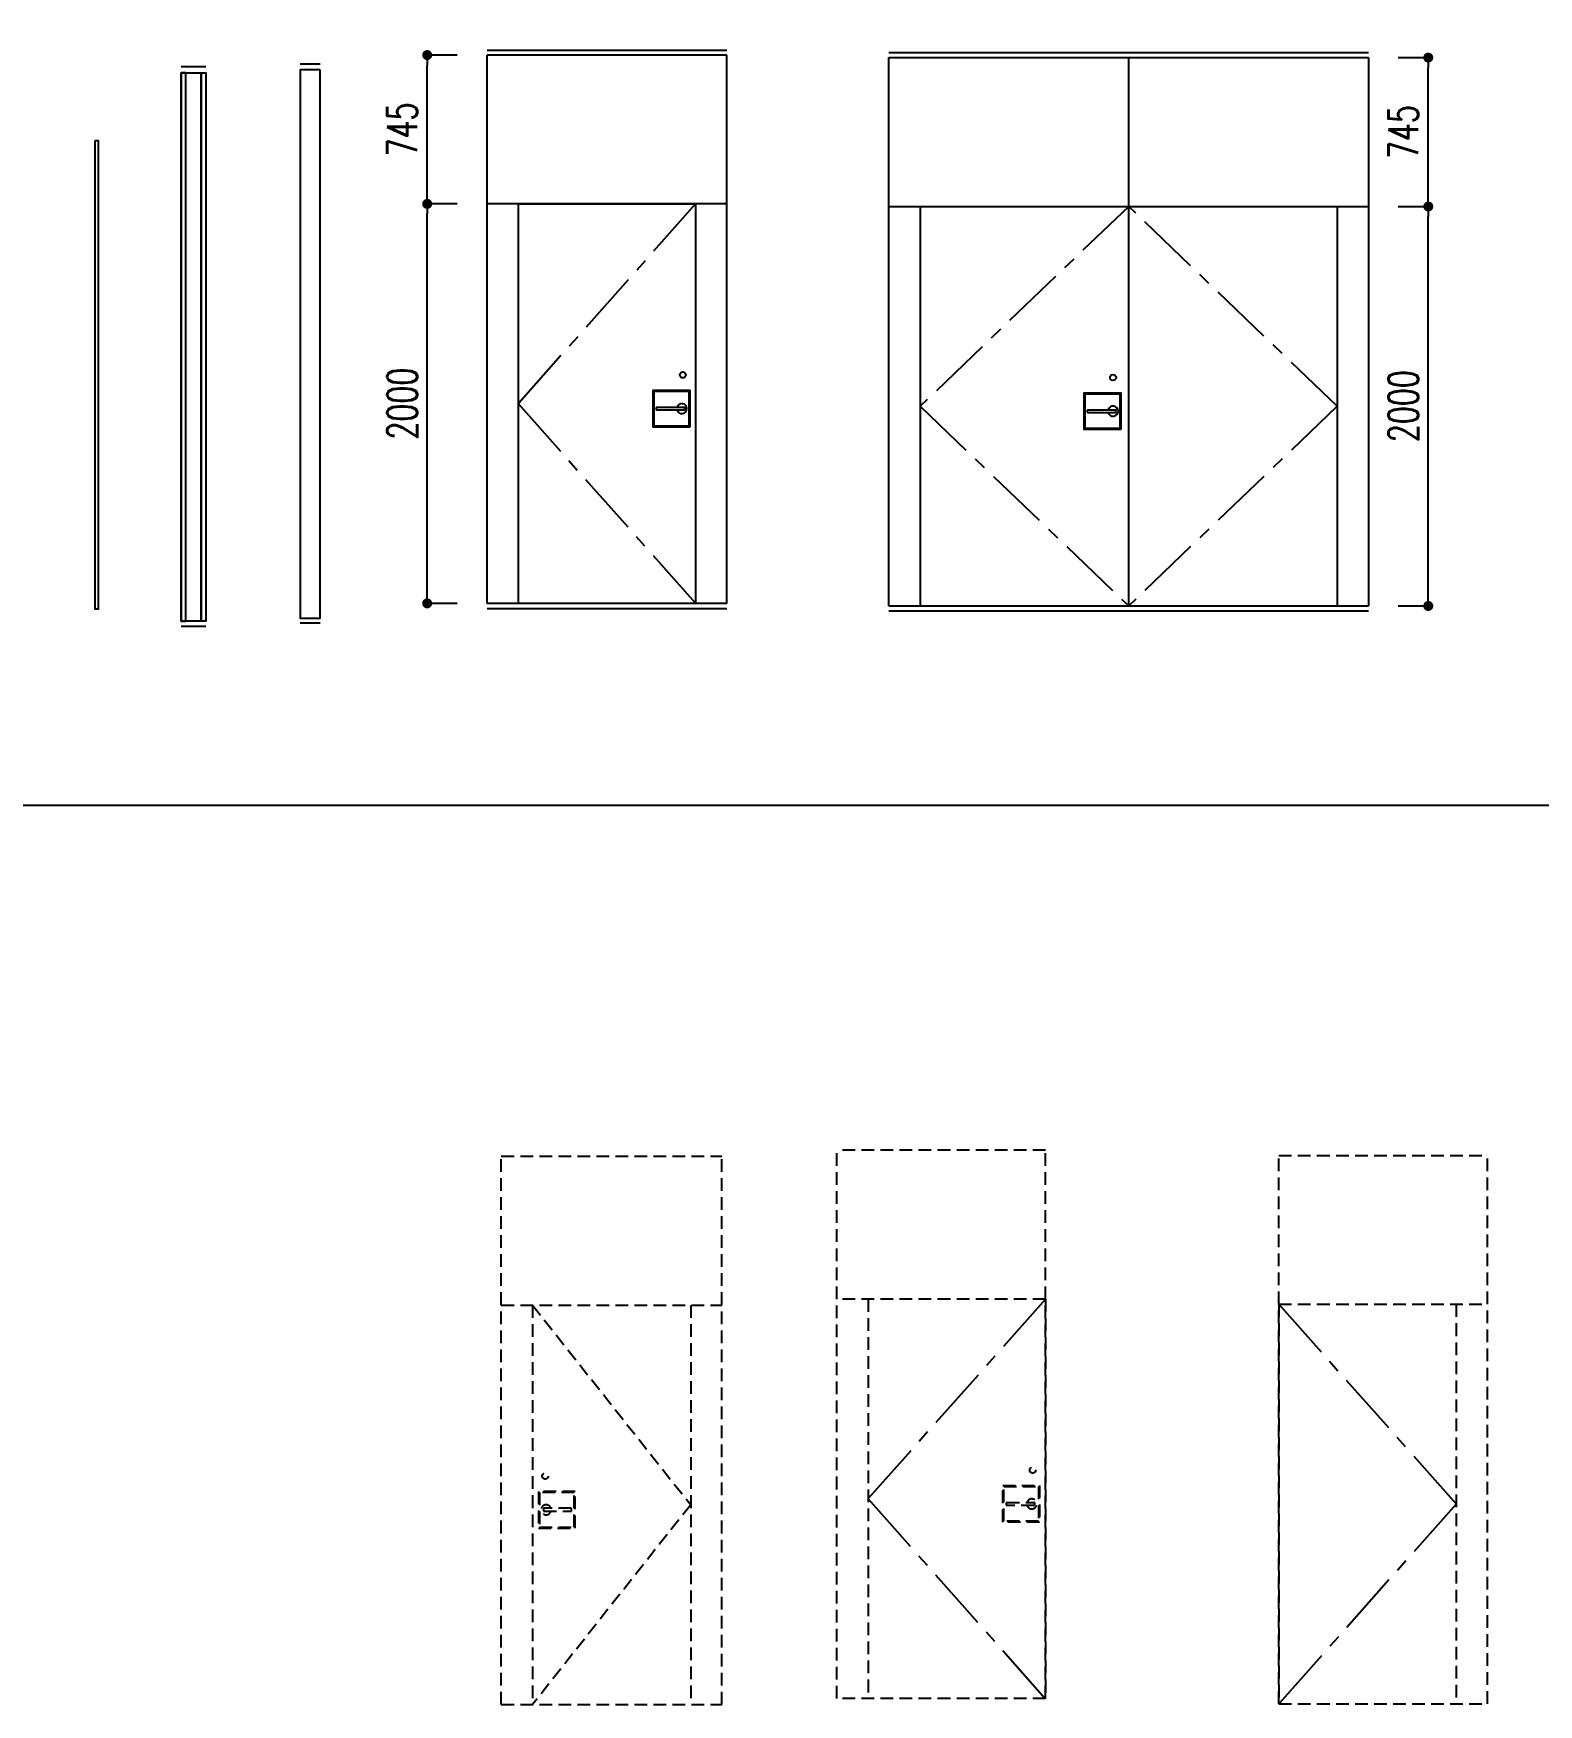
# Model space of a CAD drawing. Header units: millimetres. Extents: x -336714 to 313259, y -164504 to 205815.
# Drawn here: x -135850 to 55559, y -155403 to 57090 of the extents above; entities that cross this region are included whole.
import ezdxf

# ---------------------------------------------------------------- set-up
doc = ezdxf.new("R2010")
doc.units = ezdxf.units.MM
doc.header["$LTSCALE"] = 10
doc.header["$PDMODE"] = 35
doc.header["$PDSIZE"] = 5
doc.linetypes.add('CENTER', pattern=[50.8, 31.75, -6.35, 6.35, -6.35])
doc.linetypes.add('HIDDEN', pattern=[9.525, 6.35, -3.175])
for name, color, linetype in [('_P18_製品', 4, 'Continuous'), ('_P18_製品寸法', 9, 'Continuous'), ('_グラスウール', 2, 'BATTING'), ('_躯体', 8, 'Continuous')]:
    doc.layers.add(name, color=color, linetype=linetype)
doc.styles.add('OKAMURA', font='simplex8.shx', dxfattribs={"width": 0.7, "bigfont": 'BIGFONT.shx'})
doc.linetypes.add('BATTING', pattern='A,0.00254,-2.54,[134,ltypeshp.shx,S=2.54,R=0,X=-2.54,Y=0],-5.08,[134,ltypeshp.shx,S=2.54,R=180,X=2.54,Y=0],-2.54', length=10.16254)
doc.dimstyles.new('OKAMURA-050', dxfattribs={"dimscale": 50, "dimtxt": 3, "dimasz": 1, "dimexe": 0, "dimexo": 3, "dimgap": 1, "dimtad": 1, "dimdec": 8, "dimdsep": 46, "dimtxsty": 'OKAMURA', "dimblk1": 'DOT', "dimblk2": 'DOT', "dimsah": 1, "dimcen": 0, "dimclrt": 3, "dimadec": 0, "dimazin": 0, "dimtfac": 1, "dimtdec": 8, "dimtix": 1, "dimtmove": 2, "dimatfit": 3, "dimfxl": 1, "dimtolj": 1, "dimarcsym": 0})

# ---------------------------------------------------------------- blocks, each defined once
blk = doc.blocks.new('*U244')
at = {"color": 6}
blk.add_lwpolyline([(-23, 2770), (0, 2770), (0, 25), (-23, 25), (-23, 2770)], close=True, dxfattribs=at)
at = {"layer": '_P18_製品'}
for p, q in [((0, 2800), (-123, 2800)), ((-23, 2770), (-23, 25)), ((-123, 0), (0, 0))]:
    blk.add_line(p, q, dxfattribs=at)
blk.add_lwpolyline([(-123, 2770), (-23, 2770), (-23, 25), (-123, 25)], close=True, dxfattribs=at)
at = {"layer": '_P18_製品', "color": 2}
blk.add_lwpolyline([(-100, 2770), (-123, 2770), (-123, 25), (-100, 25), (-100, 2770)], close=True, dxfattribs=at)
blk = doc.blocks.new('*U246')
at = {"layer": '_P18_製品'}
for p, q in [((0, 2800), (100, 2800)), ((100, 0), (0, 0))]:
    blk.add_line(p, q, dxfattribs=at)
blk.add_lwpolyline([(100, 2770), (0, 2770), (0, 25), (100, 25)], close=True, dxfattribs=at)
blk = doc.blocks.new('_DOT')
at = {"color": 0, "linetype": 'ByBlock'}
blk.add_line((-0.5, 0), (-1, 0), dxfattribs=at)
at = {"color": 0, "linetype": 'ByBlock', "const_width": 0.5}
blk.add_lwpolyline([(-0.25, 0, 1), (0.25, 0, 1)], format="xyb", close=True, dxfattribs=at)
blk = doc.blocks.new('*D114')
at = {"layer": '_P18_製品寸法', "color": 0, "lineweight": -2, "transparency": 16777216}
for p, q in [((-150, 2025), (-300, 2025)), ((-300, 75), (-300, 1975)), ((-150, 25), (-300, 25))]:
    blk.add_line(p, q, dxfattribs=at)
at = {"layer": 'Defpoints', "color": 0, "transparency": 16777216}
for p in [(-300, 2025), (0, 2025), (0, 25)]:
    blk.add_point(p, dxfattribs=at)
at = {"layer": '_P18_製品寸法', "color": 0, "lineweight": -2, "transparency": 16777216, "xscale": 50, "yscale": 50, "zscale": 50}
for p, rotation in [((-300, 2025), 90), ((-300, 25), 270)]:
    blk.add_blockref('_DOT', p, dxfattribs=dict(at, rotation=rotation))
at = {"layer": '_P18_製品寸法', "color": 3, "transparency": 16777216, "insert": (-425, 1025), "char_height": 150, "attachment_point": 5, "rotation": 90, "style": 'OKAMURA'}
blk.add_mtext('\\A1;2000', dxfattribs=at)
blk = doc.blocks.new('*D115')
at = {"layer": '_P18_製品寸法', "color": 0, "lineweight": -2, "transparency": 16777216}
for p, q in [((-150, 2770), (-300, 2770)), ((-300, 2075), (-300, 2720)), ((-150, 2025), (-300, 2025))]:
    blk.add_line(p, q, dxfattribs=at)
at = {"layer": 'Defpoints', "color": 0, "transparency": 16777216}
for p in [(-300, 2770), (0, 2770), (0, 2025)]:
    blk.add_point(p, dxfattribs=at)
at = {"layer": '_P18_製品寸法', "color": 0, "lineweight": -2, "transparency": 16777216, "xscale": 50, "yscale": 50, "zscale": 50}
for p, rotation in [((-300, 2770), 90), ((-300, 2025), 270)]:
    blk.add_blockref('_DOT', p, dxfattribs=dict(at, rotation=rotation))
at = {"layer": '_P18_製品寸法', "color": 3, "transparency": 16777216, "insert": (-425, 2397.5), "char_height": 150, "attachment_point": 5, "rotation": 90, "style": 'OKAMURA'}
blk.add_mtext('\\A1;745', dxfattribs=at)
blk = doc.blocks.new('*D118')
at = {"layer": '_P18_製品寸法', "color": 0, "lineweight": -2, "transparency": 16777216}
for p, q in [((2550, 2025), (2700, 2025)), ((2700, 75), (2700, 1975)), ((2550, 25), (2700, 25))]:
    blk.add_line(p, q, dxfattribs=at)
at = {"layer": 'Defpoints', "color": 0, "transparency": 16777216}
for p in [(2400, 2025), (2700, 2025), (2400, 25)]:
    blk.add_point(p, dxfattribs=at)
at = {"layer": '_P18_製品寸法', "color": 0, "lineweight": -2, "transparency": 16777216, "xscale": 50, "yscale": 50, "zscale": 50}
for p, rotation in [((2700, 2025), 90), ((2700, 25), 270)]:
    blk.add_blockref('_DOT', p, dxfattribs=dict(at, rotation=rotation))
at = {"layer": '_P18_製品寸法', "color": 3, "transparency": 16777216, "insert": (2575, 1025), "char_height": 150, "attachment_point": 5, "rotation": 90, "style": 'OKAMURA'}
blk.add_mtext('\\A1;2000', dxfattribs=at)
blk = doc.blocks.new('*D119')
at = {"layer": '_P18_製品寸法', "color": 0, "lineweight": -2, "transparency": 16777216}
for p, q in [((2550, 2770), (2700, 2770)), ((2700, 2075), (2700, 2720)), ((2550, 2025), (2700, 2025))]:
    blk.add_line(p, q, dxfattribs=at)
at = {"layer": 'Defpoints', "color": 0, "transparency": 16777216}
for p in [(2400, 2770), (2700, 2770), (2400, 2025)]:
    blk.add_point(p, dxfattribs=at)
at = {"layer": '_P18_製品寸法', "color": 0, "lineweight": -2, "transparency": 16777216, "xscale": 50, "yscale": 50, "zscale": 50}
for p, rotation in [((2700, 2770), 90), ((2700, 2025), 270)]:
    blk.add_blockref('_DOT', p, dxfattribs=dict(at, rotation=rotation))
at = {"layer": '_P18_製品寸法', "color": 3, "transparency": 16777216, "insert": (2575, 2397.5), "char_height": 150, "attachment_point": 5, "rotation": 90, "style": 'OKAMURA'}
blk.add_mtext('\\A1;745', dxfattribs=at)
blk = doc.blocks.new('*U234')
at = {"layer": '_P18_製品', "linetype": 'HIDDEN'}
for p, q in [((-1104, 0), (-1104, 2745)), ((0, 0), (0, 2745)), ((-1104, 2000), (0, 2000)), ((-948, 2000), (-948, 0)), ((-156, 2000), (-156, 0))]:
    blk.add_line(p, q, dxfattribs=at)
at = {"layer": '_P18_製品', "color": 1, "linetype": 'HIDDEN'}
for p, q in [((-948, 2000), (-156, 1000)), ((-156, 1000), (-948, 0))]:
    blk.add_line(p, q, dxfattribs=at)
at = {"layer": '_P18_製品', "linetype": 'HIDDEN'}
for points in [[(-1104, 2745), (0, 2745)], [(-1104, 0), (0, 0)]]:
    blk.add_lwpolyline(points, dxfattribs=at)
for points in [[(-918.5, 883), (-734.5, 883), (-734.5, 1067), (-918.5, 1067)], [(-913.5, 888), (-739.5, 888), (-739.5, 1062), (-913.5, 1062)]]:
    blk.add_lwpolyline(points, close=True, dxfattribs=at)
blk.add_lwpolyline([(-890.5, 967.5), (-754.5, 967.5, 0.414214), (-752.5, 969.5), (-752.5, 980.5, 0.414214), (-754.5, 982.5), (-890.5, 982.5, 0.414214), (-892.5, 980.5), (-892.5, 969.5, 0.414214)], format="xyb", close=True, dxfattribs=at)
blk.add_circle((-884, 1143.8), 15, dxfattribs=at)
blk.add_arc((-879.5, 975), 25, 17.4576, 342.5424, dxfattribs=at)
blk = doc.blocks.new('*U236')
at = {"layer": '_P18_製品', "linetype": 'HIDDEN'}
for p, q in [((0, 25), (0, 2770)), ((1044, 25), (1044, 2770)), ((1044, 2025), (0, 2025)), ((156, 2025), (156, 25)), ((1044, 2025), (1044, 25))]:
    blk.add_line(p, q, dxfattribs=at)
at = {"layer": '_P18_製品', "color": 1, "linetype": 'CENTER'}
for p, q in [((1044, 2025), (156, 1025)), ((156, 1025), (1044, 25))]:
    blk.add_line(p, q, dxfattribs=at)
at = {"layer": '_P18_製品', "linetype": 'HIDDEN'}
for points in [[(1044, 2770), (0, 2770)], [(1044, 25), (0, 25)]]:
    blk.add_lwpolyline(points, dxfattribs=at)
for points in [[(1014.5, 908), (830.5, 908), (830.5, 1092), (1014.5, 1092)], [(1009.5, 913), (835.5, 913), (835.5, 1087), (1009.5, 1087)]]:
    blk.add_lwpolyline(points, close=True, dxfattribs=at)
blk.add_lwpolyline([(986.5, 992.5), (850.5, 992.5, -0.414214), (848.5, 994.5), (848.5, 1005.5, -0.414214), (850.5, 1007.5), (986.5, 1007.5, -0.414214), (988.5, 1005.5), (988.5, 994.5, -0.414214)], format="xyb", close=True, dxfattribs=at)
blk.add_circle((980, 1168.8), 15, dxfattribs=at)
blk.add_arc((975.5, 1000), 25, 197.4576, 162.5424, dxfattribs=at)
blk = doc.blocks.new('*U235')
at = {"layer": '_P18_製品', "linetype": 'HIDDEN'}
for p, q in [((-1044, 25), (-1044, 2770)), ((0, 25), (0, 2770)), ((-1044, 2025), (-1044, 25)), ((-1044, 2025), (0, 2025)), ((-156, 2025), (-156, 25))]:
    blk.add_line(p, q, dxfattribs=at)
at = {"layer": '_P18_製品', "color": 1, "linetype": 'CENTER'}
for p, q in [((-1044, 2025), (-156, 1025)), ((-156, 1025), (-1044, 25))]:
    blk.add_line(p, q, dxfattribs=at)
at = {"layer": '_P18_製品', "linetype": 'HIDDEN'}
for points in [[(-1044, 2770), (0, 2770)], [(-1044, 25), (0, 25)]]:
    blk.add_lwpolyline(points, dxfattribs=at)
blk = doc.blocks.new('*U257')
at = {"layer": '_P18_製品'}
blk.add_lwpolyline([(-7.5, 2345), (7.5, 2345), (7.5, 0), (-7.5, 0)], close=True, dxfattribs=at)
blk = doc.blocks.new('P18_SE_FRONT_VIEW')
at = {"layer": '_P18_製品'}
for p, q in [((0, 25), (0, 2770)), ((1200, 25), (1200, 2770)), ((1200, 2025), (0, 2025)), ((156, 2025), (1044, 2025)), ((156, 2025), (156, 25)), ((1044, 2025), (1044, 25)), ((0, 0), (1200, 0))]:
    blk.add_line(p, q, dxfattribs=at)
at = {"layer": '_P18_製品', "color": 1, "linetype": 'CENTER'}
for p, q in [((1044, 2025), (156, 1025)), ((156, 1025), (1044, 25))]:
    blk.add_line(p, q, dxfattribs=at)
at = {"layer": '_P18_製品'}
for points in [[(0, 2795), (1200, 2795)], [(1200, 2770), (0, 2770)], [(1200, 25), (0, 25)]]:
    blk.add_lwpolyline(points, dxfattribs=at)
for points in [[(1014.5, 908), (830.5, 908), (830.5, 1092), (1014.5, 1092)], [(1009.5, 913), (835.5, 913), (835.5, 1087), (1009.5, 1087)]]:
    blk.add_lwpolyline(points, close=True, dxfattribs=at)
blk.add_lwpolyline([(986.5, 992.5), (850.5, 992.5, -0.4142136), (848.5, 994.5), (848.5, 1005.5, -0.4142136), (850.5, 1007.5), (986.5, 1007.5, -0.4142136), (988.5, 1005.5), (988.5, 994.5, -0.4142136)], format="xyb", close=True, dxfattribs=at)
blk.add_circle((980, 1168.75), 15, dxfattribs=at)
blk.add_arc((975.5, 1000), 25, 197.457603, 162.542397, dxfattribs=at)
at = {"layer": '_P18_製品寸法'}
for base, p1, p2, picture, middle in [((-300, 2770), (0, 2025), (0, 2770), '*D115', (-425, 2397.5)), ((-300, 2025), (0, 25), (0, 2025), '*D114', (-425, 1025))]:
    dim = blk.add_linear_dim(base=base, p1=p1, p2=p2, angle=90, dimstyle='OKAMURA-050', override={"dimtad": 1, "dimdec": 1}, dxfattribs=at)
    dim.commit()
    dim.dimension.update_dxf_attribs({"geometry": picture, "text_midpoint": middle})
blk = doc.blocks.new('P18_WSE_FRONT_VIEW')
at = {"layer": '_P18_製品'}
for p, q in [((0, 2795), (2400, 2795)), ((0, 25), (0, 2770)), ((0, 2770), (2400, 2770)), ((1200, 25), (1200, 2770)), ((2400, 2770), (2400, 25)), ((0, 2025), (2400, 2025)), ((156, 2025), (156, 25)), ((2244, 2025), (2244, 25)), ((0, 25), (2400, 25)), ((0, 0), (2400, 0))]:
    blk.add_line(p, q, dxfattribs=at)
at = {"layer": '_P18_製品', "color": 1, "linetype": 'CENTER'}
for p, q in [((1200, 2025), (156, 1025)), ((2244, 1025), (1200, 2025)), ((156, 1025), (1200, 25)), ((2244, 1025), (1200, 25))]:
    blk.add_line(p, q, dxfattribs=at)
at = {"layer": '_P18_製品'}
for points in [[(1160.56, 908), (976.56, 908), (976.56, 1092), (1160.56, 1092)], [(1155.56, 913), (981.56, 913), (981.56, 1087), (1155.56, 1087)]]:
    blk.add_lwpolyline(points, close=True, dxfattribs=at)
blk.add_lwpolyline([(1132.56, 992.5), (996.56, 992.5, -0.4142136), (994.56, 994.5), (994.56, 1005.5, -0.4142136), (996.56, 1007.5), (1132.56, 1007.5, -0.4142136), (1134.56, 1005.5), (1134.56, 994.5, -0.4142136)], format="xyb", close=True, dxfattribs=at)
blk.add_circle((1121.56, 1168.75), 15, dxfattribs=at)
blk.add_arc((1121.56, 1000), 25, 197.457603, 162.542397, dxfattribs=at)
at = {"layer": '_P18_製品寸法'}
for base, p1, p2, picture, middle in [((2700, 2770), (2400, 2025), (2400, 2770), '*D119', (2575, 2397.5)), ((2700, 2025), (2400, 25), (2400, 2025), '*D118', (2575, 1025))]:
    dim = blk.add_linear_dim(base=base, p1=p1, p2=p2, angle=90, dimstyle='OKAMURA-050', override={"dimtad": 1, "dimdec": 1}, dxfattribs=at)
    dim.commit()
    dim.dimension.update_dxf_attribs({"geometry": picture, "text_midpoint": middle})

msp = doc.modelspace()

# ---------------------------------------------------------------- linework, layer by layer
at = {"layer": '_P18_製品寸法'}
msp.add_lwpolyline([(76366, -41063), (-336714, -41063), (-336714, 121489), (76366, 121489)], close=True, dxfattribs=at)

# ---------------------------------------------------------------- block references
at = {"xscale": 25.4, "yscale": 25.4, "zscale": 25.4}
for name, p in [('*U246', (-101925, -17907)), ('P18_SE_FRONT_VIEW', (-78152, -16019)), ('P18_WSE_FRONT_VIEW', (-27047, -16347)), ('*U244', (-113929, -18298))]:
    msp.add_blockref(name, p, dxfattribs=at)
at = {"layer": '_グラスウール', "color": 0, "xscale": 25.4, "yscale": 25.4, "zscale": 25.4}
for name, p in [('*U236', (-33667, -155283)), ('*U234', (-48306, -155403)), ('*U235', (49060, -155941))]:
    msp.add_blockref(name, p, dxfattribs=at)
at = {"layer": '_躯体', "color": 0, "xscale": 25.4, "yscale": 25.4, "zscale": 25.4}
msp.add_blockref('*U257', (-127803, -16102), dxfattribs=at)

doc.saveas('drawing.dxf')
